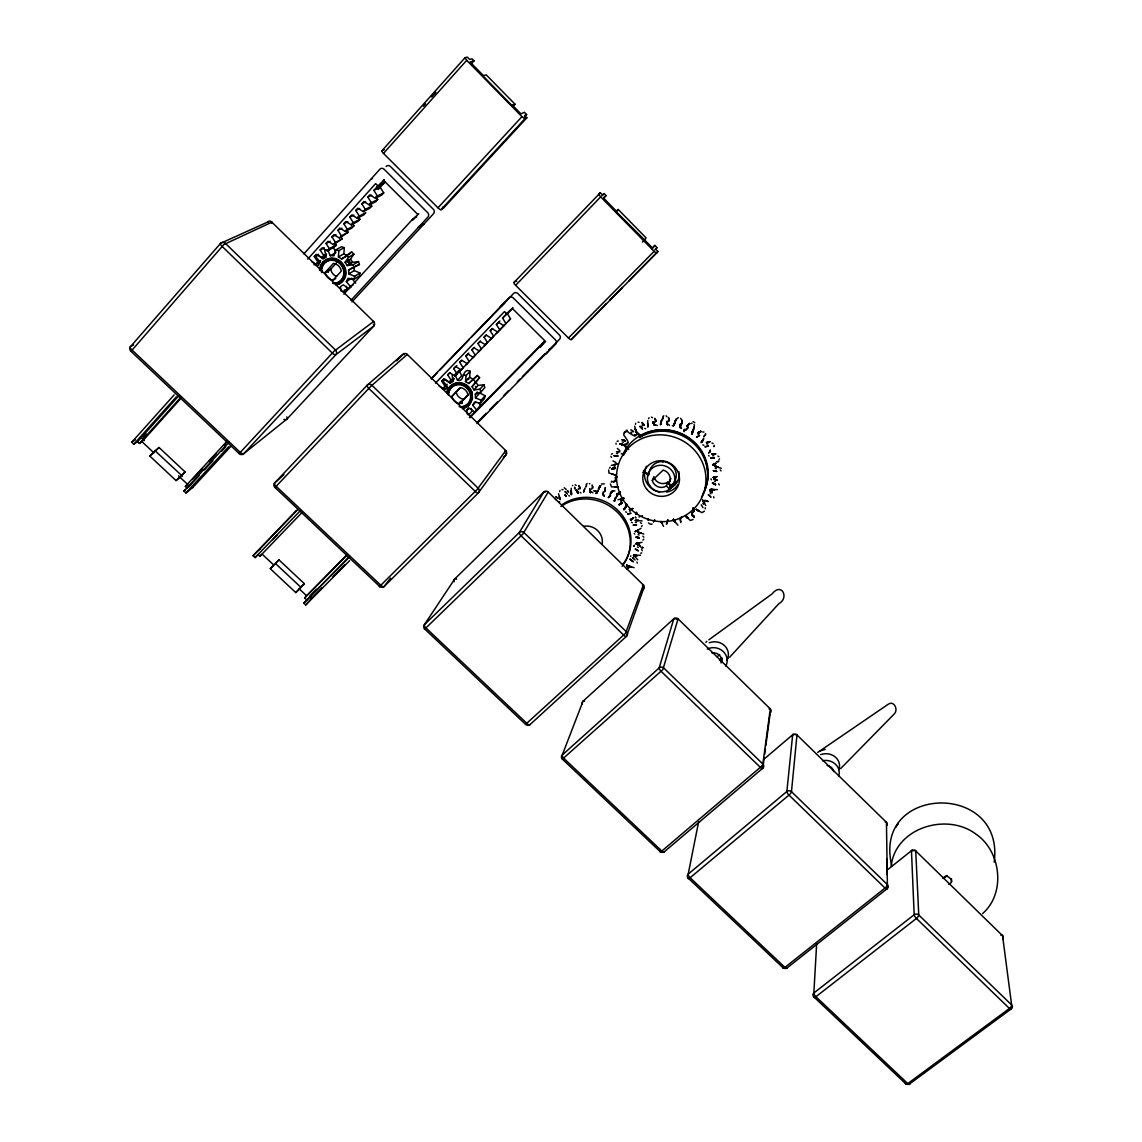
<?xml version="1.0" encoding="UTF-8"?>
<svg xmlns="http://www.w3.org/2000/svg" width="1142" height="1142" viewBox="0 0 1142 1142"><rect width="100%" height="100%" fill="white"/><g stroke="black" fill="none" stroke-linecap="round" stroke-linejoin="round"><path stroke-width="1.5" d="M605.189 490.86L605.36 487.677M624.76 508.618L625.859 506.791L623.946 509.732M680.561 425.267L680.361 427.565L680.361 424.21L680.232 427.593L680.504 424.167L680.518 426.409M448.563 395.346L448.692 393.048A11.577 10.863 45 0 1 454.859 385.154C466.379 379.658 477.399 397.73 466.521 404.91A11.577 10.863 45 0 1 459.098 406.68M604.475 490.932L604.446 492.031M648.271 518.639L648.328 520.281L648.228 518.611M604.318 495.657L604.118 496.427L604.118 494.986M692.751 431.362L692.238 434.317M648.413 520.295L648.428 518.696M424.538 629.256L424.667 628.971A3.283 2.983 31.6 0 1 424.439 624.645L454.802 578.866L543.877 491.945A3.141 2.955 32.4 0 1 548.246 492.059L643.403 584.99A3.098 2.898 19.9 0 1 643.431 589.115L626.53 636.265L530.074 724.556A3.24 2.912 23.5 0 1 525.577 724.371L424.667 628.971M603.262 494.172L603.29 493.073M680.275 424.239L680.132 427.593L680.504 424.167M681.474 423.368L681.431 424.496M602.89 495.328L603.204 492.002M701.217 441.74L701.131 442.682M681.417 428.407L681.032 427.565M680.432 521.152L680.346 517.854L680.489 521.123M611.255 482.181L611.827 481.125M348.867 273.894L354.191 270.583L359.944 272.981L354.677 276.321L348.867 273.894L348.624 270.069L352.621 267.613M623.832 509.332L625.63 506.762M354.191 270.583L353.949 266.8M642.118 525.491L641.547 526.533M571.143 491.131L571.271 488.262M682.059 422.583L682.102 421.455M605.117 490.832L605.274 487.62M647.814 426.88L647.785 420.613M711.452 479.826L710.924 478.883M719.517 458.884L718.903 459.955M816.687 943.178L813.861 992.983A3.141 2.698 8.2 0 0 813.746 996.795L905.435 1083.487A3.126 2.612 5.7 0 0 909.846 1083.772L1011.341 1008.8A3.226 2.727 1.5 0 0 1011.626 1004.946L1002.548 935.698L915.727 850.918A2.983 1.085 -45.4 0 0 914.257 850.747M479.497 392.862L485.122 395.746L481.21 400.271L475.486 397.887L475.329 394.218L477.327 391.977M691.995 433.874L692.994 430.291L691.838 433.517L692.866 430.306L692.409 432.433M338.403 256.993L338.846 250.698L344.299 247.614L343.856 253.852L338.403 256.993L341.729 258.934L347.154 255.779M635.452 516.883L636.023 518.125M637.25 563.092L636.936 562.078M994.168 862.167C1005.146 781.142 871.96 784.254 891.802 865.822M694.464 425.595L694.093 424.396M475.329 394.218L480.882 392.049L484.808 387.595L483.951 384.74L479.997 389.165L474.016 389.893L472.046 386.681L479.583 377.588L477.427 375.461L468.762 383.469L465.508 381.556L466.093 375.532L470.19 371.236L467.321 370.422C461.711 372.121 464.194 382.399 457.485 380.257L454.959 374.562L459.155 370.279L461.653 375.932L457.485 380.257M465.508 381.556L469.59 377.217L470.19 371.236M630.698 555.783L630.812 556.368M713.964 446.622L714.25 445.423L714.221 446.222M648.556 418.7L649.084 417.744M610.385 484.008L611.455 486.849L618.05 487.049M681.232 521.566L680.575 522.565M764.184 757.817L762.785 768.181L664.444 851.647A3.183 2.812 14.8 0 1 659.976 851.418L562.378 759.159A3.212 2.898 20.8 0 1 562.264 755.019L582.991 701.259L673.809 618.764A3.083 2.869 16.2 0 1 678.134 618.907L770.308 708.911A3.055 2.798 9 0 1 770.236 712.879M764.64 754.348L765.34 749.166M765.811 745.712L769.993 714.606M583.648 492.288L584.49 489.247M616.009 443.21L616.123 444.152M891.203 866.107C895.228 827.736 946.775 812.148 975.839 834.031C1000.977 850.976 1006.159 893.101 982.605 913.557M630.327 519.667L630.512 518.968M667.827 520.01L667.014 523.179L667.756 520.024L667.014 523.179L667.413 521.623M713.893 497.898L713.622 496.713M320.174 268.741L320.331 267.885M584.804 489.019L585.047 487.948M341.301 291.353L340.359 286.685L343.414 284.815L348.467 288.74L350.437 286.599L346.354 281.603L347.996 278.334L354.091 279.276L354.677 276.321M359.944 272.981L359.373 275.907L354.091 279.276M698.604 822.012L688.198 874.115A3.169 2.798 13.3 0 0 688.183 878.098L782.798 967.545A3.155 2.712 9.3 0 0 787.238 967.802L887.206 888.633A3.255 2.841 4.5 0 0 887.391 884.607L886.449 822.326L796.973 734.948A3.026 0.814 -45.5 0 0 795.888 734.877M661.332 421.484L661.575 420.37L660.618 424.653L661.589 420.37M583.805 491.174L584.033 490.118M586.074 486.92L586.303 485.864M447.093 392.677L447.75 390.221A13.247 12.448 45 0 1 456.586 382.898C462.981 381.614 469.762 385.768 471.86 391.892M662.303 419.614L662.56 418.529M614.382 501.11L615.481 497.998L614.296 501.095L615.267 499.025M467.521 414.589L466.707 410.106L469.805 408.336L474.729 412.162L476.728 410.121L472.802 405.282L474.501 402.141L480.554 403.112L481.21 400.271M485.122 395.746L484.479 398.558L480.554 403.112M615.481 497.998L614.467 501.11L615.424 498.012L614.938 500.068M636.465 512.758L636.094 514.343L636.579 512.13M691.909 433.517L692.994 430.291M636.422 512.701L636.037 514.3L636.251 513.172M662.631 419.028L663.045 417.415L662.431 419.057M525.577 724.371L625.502 633.325L643.417 584.79L642.389 585.304M586.189 486.378L586.631 484.808M692.937 430.306L691.838 433.517M616.409 496.898L616.08 497.941M636.165 514.385L636.622 512.844M693.608 429.463L693.251 430.534L694.365 426.309L693.265 429.421M379.43 586.617L379.587 586.36A3.312 2.998 35.3 0 0 384.126 586.517L478.398 492.859L505.906 454.901A3.169 2.983 38.3 0 0 505.763 450.59L477.056 489.575L379.444 586.617M609.471 468.149L610.313 467.292M344.299 247.614L341.387 246.8L335.905 249.87L334.006 255.751L330.309 255.708L327.611 249.798L324.785 250.569L326.07 256.879L323 258.763L317.919 254.809L315.963 256.979L320.074 262.003L318.461 265.301L313.893 264.587M643.803 539.238L642.96 540.08M562.378 759.159L662.831 669.64L678.134 618.693L676.678 619.464M727.797 658.249L728.139 657.093A13.276 12.305 12.7 0 0 712.637 641.932L709.225 642.703M624.431 432.033L624.474 433.132M705.628 434.902L705.585 433.66M672.824 484.622L671.867 487.177L668.57 483.908A9.15 8.779 22.3 0 0 663.188 470.076L652.282 480.439A9.15 8.779 22.3 0 0 666.386 485.964L669.697 489.233L671.153 485.379L667.87 482.124A9.079 8.722 22.4 0 1 653.852 476.628M668.57 483.908L670.026 480.083A9.079 8.722 22.4 0 0 670.968 478.441M666.386 485.964L667.87 482.124M705.271 508.818L705.242 507.747M608.657 469.99L608.957 473.002L615.395 474.986L612.069 474.116M586.189 484.308L587.074 483.523M838.828 769.665L839.199 768.566A13.162 11.877 5.9 0 0 824.153 753.834L820.698 754.505M662.817 416.616L663.745 415.788M652.282 480.439L653.338 477.898M694.079 517.026L694.193 516.213L693.565 517.54M666.314 524.249L667.213 523.464M598.893 488.034L599.993 486.149L598.479 489.004L599.393 487.092M673.466 425.666L674.993 422.597L673.38 425.581M598.479 489.004L600.05 486.149M572.485 485.678L572.684 485.436M702.872 493.915A44.167 42.425 22.3 0 0 694.079 441.897A44.167 42.425 22.3 0 0 640.248 436.087L639.549 437.543A44.31 42.54 22.3 0 1 694.208 444.01A44.31 42.54 22.3 0 1 701.445 497.055M623.889 445.109L627.015 448.849L626.287 450.348A44.31 42.54 22.3 0 0 624.474 453.403M442.454 388.88L445.466 389.351L447.15 386.21L443.196 381.342L445.194 379.272L450.148 383.127L453.246 381.342L452.132 375.275M672.338 425.88L673.295 425.366M675.436 420.699L676.592 418.743L674.522 422.54L675.065 421.541M621.662 453.488L621.291 453.916M322.743 265.829L323.243 264.887M597.823 490.518L596.424 493.487L597.937 490.646M673.837 424.51L674.38 423.511M654.252 520.838L654.766 519.881M675.978 419.714L674.993 421.698L676.721 418.771M703.957 436.715L704.871 435.345M653.581 521.78L654.238 520.352M449.72 389.922L450.205 389.079M702.958 440.284L701.631 442.154L703.486 439.327L702.33 441.226M653.524 521.766L654.323 520.381M703.486 439.327L701.516 442.125L703.758 438.385M895.728 827.422L898.311 823.168L897.484 824.51M626.573 504.222L625.73 505.592L626.173 504.493M726.94 660.019L727.454 659.062A10.021 5.967 83.6 0 0 727.868 658.349M625.802 505.649L626.644 504.293M703.286 439.299L701.588 442.14M625.359 507.705L624.074 509.503L625.802 506.791L624.032 509.518L625.859 506.791L623.96 509.489M703.815 436.587L704.7 435.188M611.455 454.231L612.512 453.602M641.661 552.842L640.719 553.313M348.624 270.069L359.43 264.501L358.474 261.547L353.178 264.773L347.182 265.586L345.112 262.246L348.567 257.293L353.906 254.138L351.679 251.954L341.729 258.934M345.112 262.246L350.494 259.048L353.906 254.138M616.937 494.172L616.666 495.342M603.918 197.837L606.074 195.596L604.104 193.598L602.562 195.011L600.335 192.741L513.971 282.502A3.198 0.799 44.8 0 0 515.656 285.314L568.459 338.003A3.169 0.799 45.4 0 0 571.186 339.617L657.949 251.497L655.808 249.299L657.035 247.6L654.866 245.373L651.625 248.656M635.723 423.282L635.466 424.339M654.866 245.373L652.753 248.242L644.559 239.891L646.115 237.921L618.222 209.471L616.109 211.641L644.559 239.891L642.404 242.075M640.947 528.303L636.265 531.144M271.51 223.218L272.01 222.148A3.369 3.041 58.3 0 0 267.442 222.148L220.634 243.317L130.502 346.626A3.512 3.083 51.2 0 0 131.002 351.365L239.163 453.602A3.426 3.055 45.5 0 0 243.731 453.717L287.199 418.814L373.819 325.984A3.269 3.026 52.3 0 0 373.562 321.487L271.867 222.19L223.832 244.545L131.002 351.365M472.046 386.681L479.583 377.588M574.626 487.406L574.754 488.962L574.697 487.32M390.55 578.109L384.126 586.517A3.312 1.356 44.6 0 1 380.886 585.318L276.079 486.221A3.397 1.37 42.5 0 1 274.651 482.966L367.182 385.197L402.898 354.363A3.24 3.012 49.4 0 1 407.294 354.434L505.763 450.59L505.149 451.004M600.292 485.964L601.063 485.45M571.186 339.617L592.698 317.419M677.263 418.257L678.391 417.687M684.129 431.605L684.272 429.934L684.315 431.49M546.476 352.964L547.161 352.121M548.517 350.423L549.873 348.753L548.688 350.594M476.928 423.582L548.003 351.436M559.965 490.518L559.637 491.66M323.215 262.046L322.487 262.931M608.415 497.641L610.613 495.157L608.358 497.512M406.852 355.019L407.351 354.377L370.55 386.596L275.022 487.506A3.397 3.041 43.2 0 1 274.651 482.966L283.944 474.658M610.57 493.158L612.883 490.889L610.656 493.201L612.811 490.832L611.127 492.33M685.771 429.949L688.112 427.522M704.414 511.116L702.044 512.701L697.205 510.103M544.234 341.429L540.452 346.783L544.234 341.429L469.348 417.601M687.256 425.923L689.654 423.539L687.213 425.923L689.654 423.539L687.398 425.98L689.554 423.496L687.912 425.081M610.456 493.144L612.754 490.817L610.456 493.144L611.884 491.56M693.822 517.355L694.193 516.213M474.729 412.162L480.682 405.51L478.741 403.112M476.728 410.121L480.682 405.51M652.111 523.978L650.826 524.421L648.428 522.95M349.152 556.811L303.801 603.119L305.756 604.96L310.967 598.936M468.805 414.917L471.846 411.42L471.303 408.465M687.213 425.923L688.697 424.267M303.9 253.867L379.786 169.316A3.255 3.012 63.8 0 1 384.14 169.287L427.665 212.64A3.212 3.012 61.6 0 1 427.879 217.123L350.894 300.375M472.802 405.282L475.8 401.856M306.627 599.85L304.629 597.994L306.584 595.753L345.683 556.14M449.534 387.124L450.276 386.282M466.707 410.106L468.734 407.794M475.486 397.887L479.469 393.39M601.477 483.923L604.289 483.908M372.849 322.501L373.705 321.402L334.121 351.165L239.163 453.602M512.515 105.25L520.966 113.886L524.392 112.273L526.633 114.571L524.635 115.542L526.847 117.797L443.382 208.244L441.012 209.685A3.269 0.799 44 0 1 437.986 207.815L383.469 153.399A3.326 0.814 43.5 0 1 381.928 150.73L465.008 57.728L467.321 57.1L469.633 59.455L471.974 58.799L474.001 60.869L470.847 64.395M423.439 106.206L425.509 103.893M431.719 96.942L435.873 92.302M383.469 153.399L466.693 60.326L465.008 57.728M178.809 395.746L137.568 441.697L133.814 444.209L131.715 442.254L174.169 394.875M133.814 444.209L176.296 396.874M278.919 559.837L270.297 568.73L295.807 592.598L304.3 583.633L278.919 559.837L275.408 563.449L300.946 587.373L304.3 583.633M143.335 437.443L146.462 433.974M137.568 441.697L139.41 443.424L180.664 397.502M139.41 443.424L141.979 441.683L179.922 399.472M307.74 259.106L375.647 183.605L377.916 185.875L373.862 190.371L377.417 196.01L375.404 198.251L369.837 194.854L367.824 197.095L371.364 202.719L369.351 204.946L363.798 201.549L361.786 203.79L365.34 209.4L363.327 211.627L357.774 208.229L355.776 210.456L359.33 216.052L357.332 218.265L351.793 214.896L349.795 217.108L353.335 222.69L351.351 224.903L345.812 221.534L343.828 223.732L347.368 229.299L345.384 231.498L339.859 228.143L337.875 230.341L341.429 235.894L339.445 238.078L333.935 234.724L331.951 236.922L335.505 242.461L333.521 244.645L328.011 241.29L326.055 243.474L329.595 248.999L327.626 251.183L322.13 247.843L320.16 250.012L323.714 255.523L321.744 257.692L316.248 254.352L314.307 256.522L317.847 262.018L315.891 264.187L311.78 261.689M385.239 182.021L377.345 186.517L384.397 179.637M378.216 189.501L383.612 183.448M334.663 242.504L336.405 245.23L327.626 251.183M340.502 236.023L342.257 238.764L333.521 244.645M346.369 229.528L348.11 232.269L339.445 238.078M352.25 223.018L353.991 225.759L352.036 227.929L345.384 231.498M358.16 216.466L359.901 219.235L357.931 221.405L351.351 224.903M370.022 203.319L371.764 206.088L369.78 208.287L363.327 211.627M375.989 196.71L377.731 199.493L375.747 201.691L369.351 204.946M373.862 190.371L380.215 187.288L383.726 192.87L381.728 195.082L375.404 198.251M149.759 456.001L159.038 447.478L185.147 471.96L180.136 477.399L176.011 480.554L149.759 456.001L159.038 447.478M474.016 389.893L478.013 385.468L483.951 384.74M325.156 272.538L333.45 263.388A8.679 7.965 55.9 0 1 341.315 271.097L333.007 280.204A8.679 7.965 55.9 0 1 325.156 272.538L330.709 269.241L336.59 262.774M459.755 388.194L451.947 396.374A8.379 7.866 45 0 0 459.569 403.811L468.505 394.347M596.324 493.13L595.61 493.315M684.058 429.549L685.129 429.306M512.886 106.477L514.985 104.179L486.178 74.801L482.923 75.872L511.973 105.492L514.985 104.179M343.856 294.179L412.348 219.521L416.73 216.937M412.348 219.521L418.771 213.84M176.011 480.554L185.147 471.96M437.986 207.815L521.951 116.655L466.693 60.326M351.936 301.902L433.532 213.711A3.169 2.969 62.1 0 0 433.332 209.272L390.393 166.461A3.212 2.983 64.2 0 0 386.096 166.489M729.652 657.207L778.915 603.633C789.607 597.723 781.442 581.977 772.235 593.783L708.839 639.82M524.521 116.869L526.633 114.571M187.274 488.205L185.361 486.406L226.972 441.283M441.012 209.685L524.892 118.754L526.847 117.797M193.012 478.826L202.534 468.505M208.9 461.596L216.366 453.502M223.875 445.38L226.016 443.053M231.012 446.194L192.755 487.548L185.946 492.959L183.933 491.06L228.985 442.254M188.459 487.177L199.051 475.714M204.361 469.962L212.897 460.711M221.491 451.418L225.788 446.75M185.946 492.959L228.843 446.536M468.762 383.469L477.427 375.461M609.999 494.4L610.756 493.601M431.362 378.473L508.961 297.905A3.141 2.983 54.4 0 1 513.286 297.919L555.469 339.931A3.098 2.969 48.2 0 1 555.569 344.242L545.947 353.991M503.565 304.015L513.543 293.494A3.098 2.955 54.9 0 1 517.811 293.523L559.437 335.034A3.055 2.941 48.8 0 1 559.537 339.288L550.03 348.924M627.158 443.353L626.244 443.481M687.07 426.908L687.855 426.094M685.828 430.02L688.169 427.608M705.77 642.346L706.798 641.304M396.774 360.829L402.898 354.363A3.24 1.014 43.8 0 1 404.368 354.691M270.297 568.73L273.823 565.09L262.089 554.113L259.976 556.211L258.178 554.527L255.08 557.582L253.053 555.683L296.477 510.445M292.423 515.042L259.148 549.702A2.826 1.228 42.6 0 1 259.776 549.53M293.508 513.914L297.862 509.389M515.656 285.314L600.649 196.867L598.751 194.226L600.335 192.741M601.962 195.839L604.104 193.598M255.08 557.582L300.346 510.66M272.738 539.681L277.021 535.227M259.976 556.211L302.159 512.373M431.233 378.973L437.386 372.592M439.841 370.037L469.319 339.388M471.789 336.833L505.107 302.516M435.487 383.112L504.493 311.58L506.691 313.793M439.085 385.996L443.11 388.423L445.109 386.367L441.726 381.057L443.71 378.987L449.092 382.242L453.174 378.045M449.092 382.242L451.09 380.186L447.707 374.862L449.72 372.777L455.101 376.046L474.201 356.361M455.101 376.046L457.114 373.976L453.717 368.638L455.729 366.553L461.125 369.822M460.255 370.765L463.138 367.738L459.755 362.385L461.768 360.301L467.178 363.57M466.222 364.612L469.191 361.486L465.808 356.118L467.835 354.02L473.245 357.303L505.949 323.514L502.566 318.061L510.831 309.939L506.106 314.407M472.203 358.431L475.272 355.219L471.874 349.837L473.916 347.725L479.326 351.022M478.198 352.236L481.367 348.924L477.97 343.528L480.011 341.415L485.436 344.713M484.222 346.012L487.477 342.6L484.094 337.19L486.135 335.077L491.56 338.375M490.261 339.774L493.615 336.262L490.218 330.837L492.273 328.71L497.712 332.022M496.327 333.521L499.768 329.91L496.385 324.471L498.44 322.329L503.893 325.656M502.566 318.061L512.986 307.569M609.057 496.642L609.814 495.856M510.831 309.939L512.315 308.411L545.619 341.544L540.452 346.783M508.504 320.931L510.545 318.832L507.205 313.436M616.08 211.684L618.222 209.471M445.466 389.351L447.607 387.152M450.148 383.127L454.388 378.759M451.947 396.374L460.412 387.666A8.379 7.866 45 0 1 468.049 395.132L459.569 403.811M499.768 329.91L510.545 318.832M443.11 388.423L447.207 384.212M641.69 516.327L642.446 515.556M840.64 768.609L894.429 713.779C898.511 709.567 893.872 699.975 888.091 704.343L817.715 752.435M295.807 592.598L300.946 587.373M470.076 417.587L540.066 346.397M477.37 422.24L486.121 413.375M489.861 409.564L497.37 401.97M503.622 395.632L508.618 390.564M517.369 381.699L519.867 379.158M522.365 376.632L544.877 353.82M304.629 597.994L347.154 554.912M316.505 589.186L310.067 595.696A2.798 1.228 43.6 0 1 311.166 597.109M303.801 603.119L349.837 556.525M654.88 249.784L657.035 247.6M617.879 494.457L620.334 492.288L617.893 494.515L619.464 492.916M568.459 338.003L654.123 251.368L600.649 196.867M322.073 587.659L311.309 598.536A2.798 1.228 43.6 0 0 311.438 597.894M332.893 576.696L344.898 564.576M305.756 604.96L349.595 560.651M593.74 316.363L606.416 303.558M609.585 300.346L622.361 287.441M628.785 280.961L657.949 251.497M453.717 368.638L456.829 365.511M459.755 362.385L461.796 360.33M447.707 374.862L449.805 372.749M441.726 381.057L443.853 378.93M496.385 324.471L499.91 320.931M490.218 330.837L492.616 328.453M484.094 337.19L486.506 334.763M471.874 349.837L474.373 347.339M477.97 343.528L480.439 341.058M465.808 356.118L468.834 353.092M503.422 457.385L505.906 454.901A3.169 0.999 45.2 0 0 505.392 453.217M632.854 518.511L631.041 519.881L633.596 517.769L632.026 519.225M253.053 555.683L258.763 550.073M633.596 517.769L631.041 519.881M500.439 307.027L502.794 304.757M500.282 306.87L504.964 302.373M513.971 282.502L515.927 280.675L516.755 281.503M606.074 195.596L603.476 197.994L616.48 211.256M633.41 517.711L630.984 519.824M717.19 656.764L719.66 654.58M719.446 660.119L721.93 657.92A7.794 7.209 12.8 0 1 721.316 661.632M617.108 441.326L618.307 440.998M618.65 493.644L620.334 492.288M656.75 253.181L654.123 251.368M547.56 492.402L548.303 491.902L522.836 534.071L424.567 629.271M640.562 555.24L633.624 555.426L635.866 555.626M764.155 759.03L792.662 734.777A3.055 0.928 49.4 0 1 793.976 734.82M348.281 254.823L351.679 251.954M888.019 869.376L911.459 850.704A3.026 2.669 2.8 0 1 915.727 850.918L918.753 914.985A3.198 1.242 -46 0 1 916.426 918.453L815.93 996.709A3.126 1.171 -47.7 0 1 813.746 996.795M183.933 491.06L185.675 489.69M942.978 878.198L945.776 876C949.687 876.328 954.798 882.481 948.574 884.193M943.52 878.455L947.218 875.557M185.361 486.406L187.759 484.522L178.509 475.871M690.881 423.496L692.123 423.239M613.654 491.103L614.867 490.86M692.994 519.539L690.325 520.452L685.585 515.913L687.955 518.368L685.614 515.913L687.955 518.368L686.299 516.755M696.577 437.172L699.475 435.359M698.105 433.175L700.988 431.462L697.962 433.075L699.846 431.876M621.919 499.525L623.946 498.497L621.205 500.196L622.861 498.968M700.903 431.362L698.048 433.118L700.903 431.362L698.875 432.447M621.091 500.125L623.946 498.497L621.048 500.125M131.715 442.254L134.042 440.698M134.499 440.398L135.427 439.784M697.962 433.075L700.945 431.39L697.99 433.089M350.437 286.599L353.078 284.886M342.957 292.024L346.982 289.411L346.369 286.328M348.467 288.74L351.122 287.013M346.354 281.603L351.707 278.22L355.733 283.173M698.09 434.288L699.09 433.703M696.634 437.272L699.532 435.545M418.286 227.187L424.039 223.646M418.457 227.358L424.21 223.818M333.007 280.204L335.748 278.534M620.863 501.581L621.805 501.024M347.182 265.586L352.535 262.36L358.474 261.547M412.733 219.906L413.718 219.335M619.935 503.879L620.891 503.322M614.168 481.324L616.195 480.454L613.225 481.995L615.167 480.839M615.367 477.699L616.837 476.942L615.281 477.67M613.211 481.924L616.237 480.711M715.734 463.395L712.594 464.78L715.777 463.409L712.665 464.88L715.691 463.367L713.779 464.451M330.309 255.708L335.834 252.582L333.178 246.729L329.01 249.027M315.891 264.187L320.06 261.818M323 258.763L325.798 257.178M317.847 262.018L320.616 260.447M321.744 257.692L325.884 255.365M639.506 516.841L638.892 516.955M323.714 255.523L326.455 253.981M629.499 509.289L632.768 508.661L629.613 509.532M329.595 248.999L336.405 245.23M314.307 256.522L318.49 254.209M320.16 250.012L324.328 247.743M335.505 242.461L342.257 238.764M819.542 751.151L825.166 749.38M326.055 243.474L330.166 241.262M341.429 235.894L348.11 232.269M133.557 344.984L130.502 346.626A3.54 1.385 39.9 0 0 131.744 349.738L240.148 452.232A3.426 1.37 41.8 0 0 243.731 453.717L335.762 354.777L373.819 325.984A3.269 1.014 43.3 0 0 373.463 324.428M635.366 434.859L634.438 434.759M331.951 236.922L336.034 234.738M347.368 229.299L353.991 225.759M559.68 501.838L558.781 501.723M337.875 230.341L341.929 228.214M353.335 222.69L359.901 219.235M629.627 509.389L632.739 508.604L630.527 509.075M357.332 218.265L363.855 214.853L365.825 212.669L359.33 216.052M343.828 223.732L347.839 221.648M637.265 530.673L635.223 531.572L638.192 530.145L635.18 531.572M349.795 217.108L353.763 215.067M365.34 209.4L371.764 206.088M615.124 479.112L616.138 478.612M355.776 210.456L359.716 208.472M371.364 202.719L377.731 199.493M361.786 203.79L365.683 201.834M377.417 196.01L383.726 192.87M626.087 430.363L627.343 430.334M367.824 197.095L371.664 195.196M616.209 477.128L617.208 476.642M377.474 186.66L383.783 183.619M371.45 178.894L372.535 178.395M355.319 266.229L359.43 264.501M712.665 464.88L714.264 464.223M381.928 150.73L384.312 149.745M702.701 431.976L703.972 432.047M627.572 514.071L630.769 513.201M706.541 442.696L709.81 441.783L707.54 442.282M620.691 499.211L623.946 498.326L617.95 499.696M706.47 442.653L709.782 441.74L706.47 442.653L708.64 441.983M702.844 444.923L703.9 445.237M705.114 446.679L708.44 445.922M625.645 511.902L626.673 512.216M622.247 498.697L620.634 499.097L623.875 498.283M611.413 465.351L617.422 464.009L614.082 464.537M706.827 444.138L707.94 443.824M705.171 446.936L708.454 446.022M629.528 511.159L630.598 510.874M569.615 496.013L568.759 495.671M636.051 543.692L642.004 542.307M627.6 514.171L630.784 513.3M474.001 60.869L470.061 61.982L483.494 75.672M632.725 508.561L629.499 509.418L631.597 508.79M613.083 468.363L615.295 468.049L611.984 468.777L615.295 468.049L611.984 468.777L614.196 468.149M344.199 290.168L346.982 289.411M524.892 118.754L521.951 116.655M639.334 543.078L636.023 543.649L639.277 543.035L636.023 543.649L638.278 543.335M715.649 477.028L713.35 477.399L716.733 476.756L714.521 477.256M637.707 543.464L639.306 543.064L636.023 543.649M716.733 476.756L713.35 477.399L716.648 476.642M645.687 428.778L644.773 428.436M611.984 468.705L615.295 468.12M614.082 466.179L615.181 465.965M561.85 489.49L563.063 489.79M717.304 489.618L710.667 489.49L714.107 489.761L710.667 489.533L712.394 489.732M677.905 525.192L673.951 520.409M638.107 422.055L639.02 422.397M711.909 443.082L713.122 443.481M634.981 434.945L634.609 434.859M633.325 525.134L636.708 524.949L633.325 525.249M635.237 520.409L642.132 520.952M713.307 453.888L714.464 453.874M710.866 458.085L714.335 458.028L710.881 458.356M712.665 455.772L713.821 455.758M635.395 522.451L636.522 522.451M712.237 454.088L715.62 453.916M616.609 455.715L614.31 455.687L617.694 456.058L614.296 455.958L617.708 455.972L615.467 455.644M712.037 457.942L713.193 457.928M638.606 520.424L635.28 520.452L638.592 520.381M632.34 522.736L631.412 522.179M580.935 492.944L580.179 492.402M657.292 425.566L656.522 425.01M714.107 489.747L710.667 489.533L714.093 489.704M616.437 451.747L619.792 451.875M616.494 453.488L617.636 453.56M614.296 455.844L617.694 456.058M636.936 555.54L633.61 555.383L636.979 555.654L633.61 555.383L636.965 555.64L634.752 555.554M651.411 417.13L652.539 417.744M617.508 451.618L618.636 451.69M575.068 484.75L576.168 485.35M663.559 526.391L661.232 521.908M717.861 456.058L718.946 456.729M640.462 522.75L641.519 523.407M596.709 491.303L593.968 490.874M713.379 470.604L716.748 471.332M461.968 403.497L459.355 402.641M721.216 468.291L714.692 466.222L716.933 466.707M643.803 534.013L637.878 532.286L640.062 532.772M718.033 467.049L714.692 466.279L718.033 467.035L715.82 466.436M637.878 532.286L641.147 533.1L637.878 532.4M714.692 466.222L718.018 467.092L714.692 466.222L716.377 466.593M638.963 532.5L641.133 533.143M709.139 456.043L708.597 455.515M715.22 468.377L716.348 468.663M638.078 534.67L639.177 534.941M669.497 425.438L668.898 424.71M634.053 567.645L628.1 565.975L631.298 566.974L629.156 566.361M637.122 537.097L638.235 537.368M620.035 443.824L623.318 444.895L620.063 443.753L622.29 444.352M642.318 547.246L642.932 547.803M592.869 492.887L592.241 492.173M708.111 501.524L704.842 500.453M462.096 401.898L460.44 401.384M335.905 249.87L338.846 250.698M630.227 566.717L628.1 565.975L631.298 567.017L628.143 565.875M463.195 374.704L466.093 375.532M708.14 501.409L704.871 500.424M622.233 441.897L623.332 442.268M589.301 483.58L589.757 483.794M666.014 415.831L666.957 416.702M621.191 443.995L623.346 444.823M720.188 469.947L721.045 470.875M642.932 536.212L643.788 537.111M635.309 549.145L638.221 550.815M714.906 479.083L716.89 480.197L713.836 478.641L715.92 479.626M615.981 462.539L612.968 460.911M637.25 544.263L640.219 545.833L637.25 544.263L639.263 545.262M713.864 478.598L716.862 480.211L713.836 478.641L716.862 480.211L713.864 478.584L715.392 479.34M638.264 544.734L640.177 545.862M634.667 534.042L634.267 533.414M635.38 548.988L638.278 550.73M637.407 546.961L638.407 547.489M714.335 481.082L715.349 481.624M637.207 544.349L640.134 545.905M713.636 483.323L714.664 483.865M555.512 496.684L558.352 498.483M630.827 429.849L633.653 431.776M697.705 510.417L696.335 509.418L699.204 511.245L696.277 509.46L699.175 511.273M469.59 377.217L472.817 379.101M343.856 253.852L346.683 255.451M693.08 421.569L694.793 422.654M699.232 511.188L696.377 509.375M555.326 499.254L556.297 499.868M630.941 432.218L631.926 432.847M556.511 497.213L557.467 497.812M631.84 430.406L632.811 431.019M680.589 418.315L681.26 419.385M629.899 559.195L633.268 561.693L629.899 559.195L632.44 560.936M718.718 483.823L719.303 484.907M641.718 549.63L642.304 550.687M708.368 494.714L710.795 497.098M633.453 558.467L632.568 557.767L635.066 560.023M708.425 494.643L710.866 497.027M619.892 450.776L617.365 448.449M711.495 491.702L709.724 490.232L712.194 492.516L709.667 490.275L712.265 492.502L710.652 490.932M709.753 490.203L712.237 492.502M636.822 432.09L642.175 436.615M640.248 436.087L636.551 432.861M611.498 457.428L610.899 456.329M564.205 487.748L566.332 489.604M710.096 492.987L710.938 493.772M642.446 428.949L639.963 426.58M566.817 493.258L565.204 491.66L567.56 494.129M640.091 426.423L642.503 428.907L641.005 427.122M142.293 438.599L144.363 440.541M154.755 450.476L182.434 476.185M141.979 441.683L154.056 452.989M299.19 588.829L306.584 595.753M641.975 422.526L644.302 425.038M640.134 426.366L641.79 427.964M275.022 487.506L379.587 586.36M565.204 491.66L566.332 492.73M346.311 255.08L348.567 257.293M473.416 379.801L475.6 381.942M383.341 180.136L417.786 214.41M687.07 517.583L685.585 515.913M442.425 207.287L443.382 208.244M688.012 518.325L685.657 515.913M641.918 422.583L644.231 425.067M642.032 425.11L642.818 425.966M711.038 491.303L712.194 492.516M635.894 557.71L637.764 559.751M567.545 490.774L568.63 492.045L567.931 491.217M628.685 449.534L624.132 444.238L626.715 444.566A46.651 44.823 22.3 0 1 628.3 442.539L627.072 439.813A17.687 17.087 29 0 1 625.202 436.915C621.148 434.088 626.515 429.007 629.242 433.004A17.587 16.887 29.5 0 1 632.183 434.874L634.952 436.116A46.651 44.823 22.3 0 1 637.05 434.574L636.751 432.019M643.517 470.404L648.099 475.743M348.496 260.847L347.768 259.919M346.597 260.99L347.354 261.989M701.245 504.85L703.044 507.676M627.372 566.104L628.5 567.931L626.644 565.204L628.471 567.917L626.644 565.204L627.972 567.017M703.386 501.195L704.528 503.094L702.658 500.282L705.785 505.578M626.701 565.19L628.471 567.917L626.687 565.19L627.672 566.532M702.73 500.282L704.528 503.094L702.658 500.282L703.986 502.137M626.515 568.43L627.129 569.358M702.83 503.322L703.443 504.279M578.038 492.901L576.467 489.904L577.966 492.959L576.339 490.018L578.095 492.859L577.11 490.817M702.587 500.324L704.371 503.108M576.467 489.904L577.652 491.802M350.494 259.048L352.535 262.36M476.057 382.285L478.013 385.468M675.079 522.365L673.495 519.424L675.222 522.351L673.523 519.453L675.222 522.351L673.58 519.453L674.479 521.394M576.41 489.961L577.966 492.959L576.253 490.089M578.38 488.633L578.923 489.618M654.737 421.113L655.294 422.14M580.364 488.519L578.694 485.635L580.293 488.533M654.295 424.096L653.752 423.082M579.422 486.578L579.965 487.548M656.422 421.312L654.751 418.343L656.35 421.327M673.495 519.424L675.108 522.379L673.58 519.453M328.339 272.324L328.082 271.725A11.863 10.892 56.2 0 1 327.711 270.583M349.895 263.174L350.437 264.43M475.472 386.467L475.871 387.452M693.123 508.133L694.208 511.302L693.051 508.147L694.108 511.259L693.622 509.204M559.223 496.542L560.365 499.654L558.524 493.801M693.037 511.388L693.365 512.444M589.657 489.376L590.457 492.573L589.829 489.29L590.642 492.516L590.257 490.275M635.252 429.049L636.38 432.304L634.652 426.266M353.178 264.773L354.148 267.756M592.07 484.922L592.855 488.105M589.886 489.247L590.642 492.516L589.829 489.29L590.528 491.36M668.47 417.529L669.326 420.856L668.527 417.529M479.997 389.165L480.882 392.049M471.889 391.977L472.46 398.43L469.162 404.882A12.662 11.891 45 0 1 466.564 406.837L466.478 406.895A13.247 12.448 45 0 1 462.938 408.165M693.951 510.26L693.208 508.147L694.108 511.259M591.499 488.119L591.77 489.19M589.757 489.333L590.557 492.545M668.213 420.513L668.47 421.626M592.484 486.021L592.741 487.092M667.513 423.568L667.256 422.44M667.613 424.753L666.885 421.384L667.528 424.781M321.858 272.695L321.787 269.098A11.977 10.992 55.9 0 1 327.783 260.819C339.531 255.208 350.694 273.68 340.03 281.289A11.977 10.992 55.9 0 1 332.608 283.187M647.871 426.894L647.628 423.468M951.429 878.74L951.686 881.767M681.389 516.655L681.431 517.754M886.777 859.127L887.006 874.743M887.134 883.423L887.206 888.633A3.283 1.028 51.3 0 1 885.021 888.062L788.979 795.089A3.283 1.071 50 0 1 786.867 791.492L792.662 734.777A3.055 2.769 7.5 0 1 796.973 734.948L791.477 791.706A3.255 0.942 -46 0 1 788.979 795.089L690.125 877.741A3.183 0.885 -47.2 0 1 688.183 878.098M192.498 485.807A2.884 1.242 41.1 0 1 192.755 487.548M140.723 437.514A2.926 1.242 40.1 0 1 141.437 437.914M463.695 399.272A8.294 7.808 45.3 0 1 456.158 391.892M467.278 379.001A13.076 12.291 45.3 0 1 468.463 379.458M446.693 393.091A13.261 12.462 45 0 1 459.698 383.112A13.261 12.462 45 0 1 472.174 395.303A13.261 12.462 45 0 1 462.553 408.579M448.178 394.59A11.591 10.878 45 0 1 459.284 384.726A11.591 10.878 45 0 1 470.59 395.774A11.591 10.878 45 0 1 461.025 407.137M462.225 403.026A13.104 12.319 45.4 0 1 459.755 402.198M467.649 378.573A13.104 12.319 45.4 0 1 468.862 379.044M336.619 276.407A8.594 7.894 56.2 0 1 330.709 269.241M336.519 284.701A13.718 12.591 55.9 0 0 340.03 283.344L340.13 283.287A13.104 12.034 55.9 0 0 342.686 281.217C351.393 272.21 341.515 255.58 329.467 258.463A13.718 12.591 55.9 0 0 320.774 266.172M319.546 270.397A13.733 12.605 55.9 0 1 331.594 258.492A13.733 12.605 55.9 0 1 345.269 270.64A13.733 12.605 55.9 0 1 336.005 285.015M321.202 271.796A11.991 11.006 55.9 0 1 331.694 260.205A11.991 11.006 55.9 0 1 343.799 272.01A11.991 11.006 55.9 0 1 333.278 283.573M327.112 271.896A13.561 12.462 56.2 0 1 326.698 270.583M348.296 259.619A13.561 12.462 56.2 0 1 350.951 264.116M328.611 271.396A11.848 10.892 56.2 0 1 328.254 270.269M347.111 260.676A11.848 10.892 56.2 0 1 349.438 264.616M583.719 526.276A15.374 14.461 26.4 0 1 602.077 544.22M561.807 504.85A43.353 40.798 26.4 0 1 617.893 510.36A43.353 40.798 26.4 0 1 622.847 564.476M560.893 506.491A43.482 40.898 26.4 0 1 617.137 512.016A43.482 40.898 26.4 0 1 622.119 566.261M677.135 481.01A15.588 14.974 22.3 0 1 675.479 482.88M623.675 455.101A44.167 42.425 22.3 0 1 627.015 448.849M678.791 471.589A15.66 15.032 22.3 0 1 669.212 488.562M623.089 454.002A44.509 42.754 22.4 0 1 671.924 430.834A44.509 42.754 22.4 0 1 707.669 472.374M707.512 478.013A44.509 42.754 22.4 0 1 704.942 488.89M646.857 472.831A15.388 14.789 25.4 0 1 643.603 472.117M678.02 484.708A18.329 17.587 22.4 0 1 666.628 492.145M659.534 492.116A18.329 17.587 22.4 0 1 646.443 466.264M649.027 474.772A13.704 13.162 22.4 0 1 659.948 461.753A13.704 13.162 22.4 0 1 675.35 470.361A13.704 13.162 22.4 0 1 669.683 486.321M646.672 473.245A15.388 14.803 25.4 0 1 642.789 472.317M663.088 460.783A15.388 14.803 25.4 0 1 662.86 462.053M707.183 649.099A13.39 12.391 12.8 0 1 723.043 651.354A13.39 12.391 12.8 0 1 725.755 666.086M711.923 653.01A7.808 7.223 12.8 0 1 721.087 663.002M822.497 760.772A13.276 11.962 6 0 1 835.344 764.069A13.276 11.962 6 0 1 838.828 775.718M827.165 765.525A7.737 6.98 6 0 1 833.674 771.649M912.986 850.904A3.041 0.899 50.9 0 0 911.459 850.704L914.171 914.742A3.283 1.014 51.7 0 0 916.426 918.453L1009.428 1008.472A3.298 0.971 52.7 0 0 1011.341 1008.8M905.435 1083.487A3.098 1.37 -48.2 0 0 907.79 1083.587A3.212 1.142 53.9 0 0 909.846 1083.772M1000.949 935.384A2.955 1.256 -45.3 0 1 1002.548 935.698A3.012 2.598 0.7 0 1 1002.747 938.938M782.798 967.545A3.141 1.099 -47.6 0 0 784.925 967.402A3.198 1.213 52.2 0 0 787.238 967.802M885.236 822.097A2.998 1.014 -45.4 0 1 886.449 822.326A3.026 2.698 3.7 0 1 886.72 825.68M675.307 618.993A3.083 0.971 47.8 0 0 673.809 618.764L659.191 667.884L562.264 755.019A3.226 1.299 48.3 0 0 564.048 758.531L661.846 851.018A3.198 1.27 50.1 0 0 664.444 851.647M582.42 704.3A2.998 2.741 20.8 0 1 582.991 701.259A2.998 1.142 47.8 0 1 584.604 701.374M659.976 851.418A3.183 0.828 -47.1 0 0 661.846 851.018L760.329 767.353A3.269 0.871 -46 0 0 762.856 763.984L770.308 708.911A3.041 0.757 -45.6 0 0 769.08 708.996M545.291 492.173A3.141 0.999 45.8 0 0 543.877 491.945L519.325 532.486L424.439 624.645A3.283 1.342 45.5 0 0 426.052 628.043L527.176 723.657A3.226 1.313 47.5 0 0 530.074 724.556M454.202 581.749A3.069 2.812 32.4 0 1 454.802 578.866A3.055 1.171 45.5 0 1 456.643 579.165M643.06 587.773A3.098 0.971 47.2 0 1 643.431 589.115M267.442 222.148A3.369 1.028 42 0 1 268.598 222.376M283.915 419.385A3.183 2.884 46.8 0 0 287.199 418.814A3.183 1.199 42.4 0 0 286.742 416.887M682.031 420.27L681.931 423.668L681.974 420.256M571.214 491.231L571.371 494.486L571.171 491.203M660.747 422.911L660.476 424.596L661.218 421.298L660.79 422.954M617.451 493.544L616.58 496.713L617.365 493.501M617.537 493.615L616.494 496.613L617.508 493.572M634.253 545.505L633.996 546.247L634.253 545.505M634.253 545.505L633.996 546.247L634.253 545.505M599.25 487.534L598.608 488.99L600.207 486.192L598.608 488.99L600.121 486.164L599.25 487.534M596.981 491.888L596.31 493.387L597.88 490.575L597.009 491.945M597.937 489.618L597.937 489.618M674.308 424.239L673.537 425.723L675.136 422.783L674.308 424.239M626.473 504.093L625.673 505.535L626.473 504.093M718.561 461.496L716.733 461.753L718.618 461.482M619.078 493.415L617.936 494.586L620.377 492.43L617.936 494.586L620.377 492.43L619.078 493.415M710.381 451.504L708.725 452.846L710.381 451.504M786.867 791.492L688.198 874.115A3.198 1.256 50.6 0 0 690.125 877.741L784.925 967.402L885.021 888.062A3.212 1.171 -46 0 0 887.391 884.607L791.477 791.706A3.269 2.941 8.2 0 0 786.867 791.492M914.171 914.742L813.861 992.983A3.198 1.199 52.7 0 0 815.93 996.709L907.79 1083.587L1009.428 1008.472A3.155 1.442 -46 0 0 1011.626 1004.946L918.753 914.985A3.24 2.812 3.6 0 0 914.171 914.742M710.367 450.233L709.453 450.933L710.367 450.248M620.42 503.736L619.064 504.678L621.876 502.865L619.064 504.678L621.876 502.937L620.42 503.736M620.506 503.922L619.121 504.778L621.933 503.122L620.506 503.922M225.388 243.36L225.288 243.403A3.626 3.255 56.6 0 0 220.634 243.317A3.64 1.185 41.4 0 0 222.062 246.358L332.279 353.049A3.526 1.185 42.9 0 0 335.762 354.777A3.512 3.226 50.4 0 0 335.434 349.966L225.388 243.36M631.083 508.904L629.499 509.418L631.083 508.904M613.625 468.406L611.998 468.862L615.295 468.22L613.625 468.406M716.691 476.699L713.336 477.356L716.691 476.699M613.625 468.505L611.998 468.862L615.295 468.32L613.639 468.62M639.235 542.964L635.994 543.578L639.235 542.964M712.594 458.085L710.866 458.242L714.321 458.099L712.594 458.085M713.907 453.888L712.208 454.016L715.62 453.931L712.18 453.959L715.62 453.931L713.907 453.888M618.079 487.106L614.71 487.191L618.093 487.149M642.76 547.546L641.005 547.618L642.775 547.575M616.009 455.744L614.296 455.758L617.736 455.901L616.009 455.744M595.425 491.089L594.125 490.903L595.425 491.117M637.621 537.382L635.966 537.111L639.292 537.754L635.937 537.211L639.206 538.01L637.621 537.382M715.035 471.089L713.365 470.704L716.691 471.518L715.035 471.089M621.691 444.324L620.006 443.924L623.232 445.08L621.691 444.324M623.746 440.255L622.105 439.827L625.316 440.94L622.09 439.77L625.359 440.841L623.746 440.255M621.648 444.424L620.006 443.924L623.232 445.08L621.648 444.424M714.093 483.737L712.522 483.037L715.591 484.579L712.579 482.88L715.591 484.579L714.093 483.737M713.993 483.923L712.48 483.137L715.477 484.75L713.993 483.923M715.306 479.497L713.807 478.698L716.791 480.297L715.306 479.497M634.295 556.197L633.425 555.497L635.052 556.839L634.295 556.197M478.212 488.262L371.907 385.282A3.483 3.212 47.5 0 0 367.182 385.197A3.483 1.171 43.5 0 0 368.795 388.394L475.258 491.445A3.397 1.156 45.1 0 0 478.398 492.859A3.397 3.169 36.8 0 0 478.212 488.262M626.487 631.883L524.007 532.615A3.369 3.141 31.4 0 0 519.325 532.486A3.369 1.156 45.8 0 0 521.123 535.841L623.746 635.166A3.326 1.128 47.5 0 0 626.53 636.265A3.326 3.069 20 0 0 626.487 631.883M762.856 763.984L663.845 668.07A3.312 3.041 16.6 0 0 659.191 667.884A3.312 1.113 48.1 0 0 661.161 671.382L760.329 767.353A3.283 1.085 49.6 0 0 762.785 768.181A3.269 2.955 9.7 0 0 762.856 763.984M565.518 495.485L564.805 494.786L566.246 496.356L565.518 495.485M627.472 566.575L626.587 565.233L628.357 567.931L627.472 566.575M653.909 423.696L652.996 422.24L654.737 425.181L653.067 422.183L654.68 425.224L653.067 422.183L654.737 425.181L653.909 423.696M653.738 423.81L652.91 422.312L654.523 425.324L653.738 423.81M692.252 514.285L691.638 512.758L692.537 515.927L691.767 512.658L692.709 515.856L691.709 512.701L692.709 515.856L692.252 514.285M636.38 432.304L635.28 429.064L636.322 432.304M661.561 522.993L661.104 521.423L661.589 523.007M667.071 423.154L666.657 421.512L667.428 424.81L667.071 423.154M571.5 494.5L571.3 491.26L571.5 494.5M625.63 503.451A44.981 43.139 22.3 0 0 702.473 496.256A44.981 43.139 22.3 0 0 655.679 435.045A44.981 43.139 22.3 0 0 625.63 503.451M646.586 488.976A18.458 17.701 22.3 0 0 678.091 485.864A18.458 17.701 22.3 0 0 658.748 460.84A18.458 17.701 22.3 0 0 646.586 488.976M650.098 486.192A13.804 13.233 22.3 0 0 673.709 484.265A13.804 13.233 22.3 0 0 659.576 465.308A13.804 13.233 22.3 0 0 650.098 486.192"/></g></svg>
